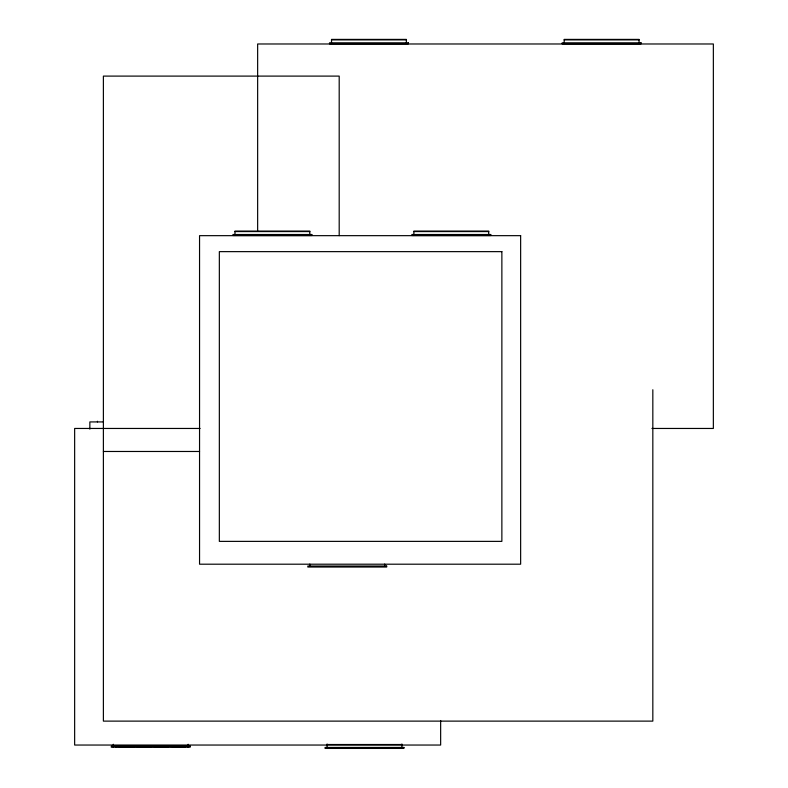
<?xml version="1.0" encoding="UTF-8"?>
<svg xmlns="http://www.w3.org/2000/svg" width="788" height="788" viewBox="0 0 788 788"><rect width="100%" height="100%" fill="white"/><g stroke="black" fill="none" stroke-linecap="round" stroke-linejoin="round"><path stroke-width="1.18" d="M234.952 235.484L235.435 234.509M113.285 747.201L113.767 746.226M413.867 235.484L414.35 234.509M327.059 748.423L327.542 747.448M132.276 747.014L132.758 746.512M149.996 747.014L150.478 746.512M167.716 747.014L168.199 746.512L167.706 747.014L150.823 746.512M185.919 746.512L185.436 747.014L168.671 746.512M132.886 746.512L132.404 747.014L115.511 746.512L116.003 747.014M150.735 746.512L150.242 747.014L133.231 746.512M331.512 39.892L406.381 39.892M564.188 39.892L639.058 39.892M234.952 231.573L309.822 231.573M413.867 231.573L488.737 231.573M103.455 421.925L89.852 421.925L89.852 429.145M200.103 428.455L74.643 428.455L74.643 745.044L440.65 745.044L440.65 720.498M651.942 428.455L713.357 428.455L713.357 43.98L257.646 43.98L257.646 230.795M103.386 451.475L199.551 451.475M327.059 744.512L401.929 744.512M329.778 748.226L346.178 748.226M347.498 748.226L364.026 748.226M365.09 748.226L381.49 748.226M382.929 748.226L399.211 748.226M133.359 746.512L133.852 747.014M150.951 746.512L151.434 747.014M488.245 234.509L488.737 235.484M309.329 234.509L309.822 235.484M401.437 747.448L401.929 748.423M187.662 746.226L188.155 747.201M652.828 389.745L652.828 721.119L103.386 721.119L103.386 76.101L339.195 76.101L339.195 235.661M639.058 42.818L639.058 39.4L564.188 39.4L564.188 42.818M488.737 234.509L488.737 231.091L413.867 231.091L413.867 234.509M406.381 42.818L406.381 39.4L331.512 39.4L331.512 42.818M401.929 744.02L401.929 747.448M384.692 564.09L384.692 566.04M327.059 744.02L327.059 747.448M309.822 234.509L309.822 231.091L234.952 231.091L234.952 234.509M309.822 564.09L309.822 566.04M188.155 744.266L188.155 746.226M113.285 744.266L113.285 746.226M97.456 421.265L97.456 421.915M408.381 42.818L329.512 42.818L329.512 43.803L408.381 43.803L408.381 42.818M641.048 42.818L562.189 42.818L562.189 43.803L641.048 43.803L641.048 42.818M311.821 234.509L232.952 234.509L232.952 235.484L311.821 235.484L311.821 234.509M490.737 234.509L411.868 234.509L411.868 235.484L490.737 235.484L490.737 234.509M520.641 235.661L199.551 235.661L199.551 564.198L520.641 564.198L520.641 235.661M501.867 251.638L219.34 251.638L219.34 541.376L501.867 541.376L501.867 251.638M386.681 566.04L307.822 566.04L307.822 567.025L386.681 567.025L386.681 566.04M190.144 746.226L111.285 746.226L111.285 747.201L190.144 747.201L190.144 746.226M403.929 747.448L325.06 747.448L325.06 748.423L403.929 748.423L403.929 747.448"/></g></svg>
